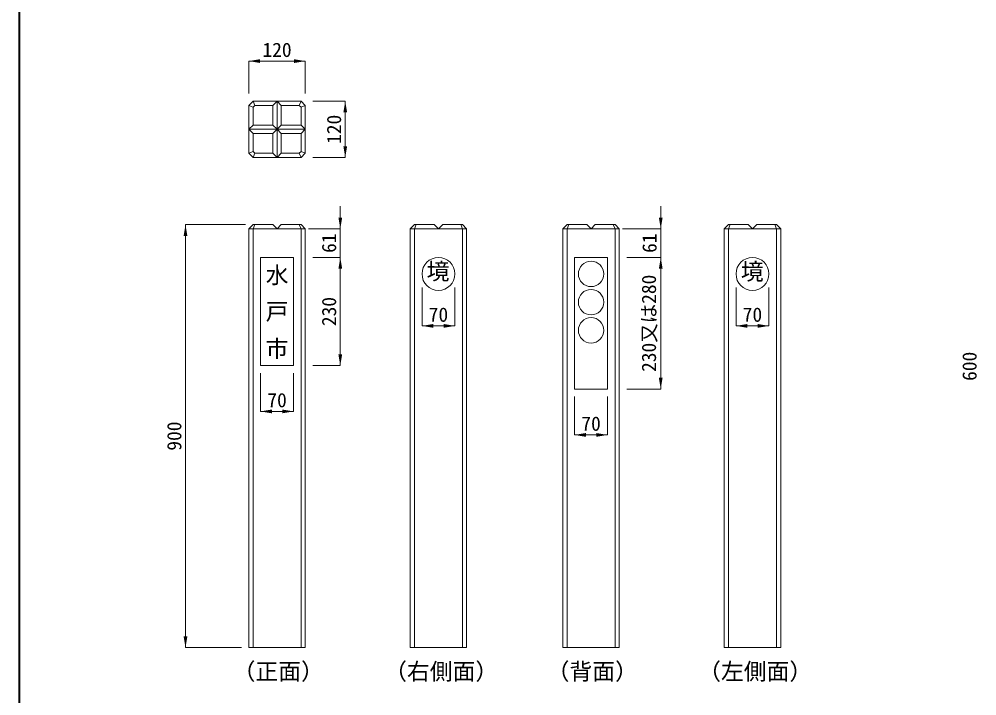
# Model space of a CAD drawing. Units: millimetres at full size, sheet at 1:20; some dimension numbers follow another scale. Extents: x -25 to 4175, y 3413 to 9353.
# Drawn here: x 375 to 2413, y 4997 to 6436 of the extents above; entities that cross this region are included whole.
import ezdxf
from ezdxf.enums import TextEntityAlignment as Align

# ---------------------------------------------------------------- set-up
doc = ezdxf.new("R2010")
doc.units = ezdxf.units.MM
doc.header["$LTSCALE"] = 20
for name, color, linetype, lineweight in [('0_2', 7, 'Continuous', 9), ('図枠', 7, 'Continuous', 5), ('寸法線', 7, 'Continuous', 9), ('本体', 7, 'Continuous', 9)]:
    doc.layers.add(name, color=color, linetype=linetype, lineweight=lineweight)
doc.layers.add('_0-0_', color=7, linetype='Continuous')
doc.styles.add('ＭＳ ゴシック', font='')
doc.styles.get('ＭＳ ゴシック').set_extended_font_data('MS Gothic')

# ---------------------------------------------------------------- blocks, each defined once
blk = doc.blocks.new('filled_arrow')
at = {"color": 0, "linetype": 'Continuous', "lineweight": -2}
blk.add_solid([(7.5, 1.25), (0, 0), (7.5, -1.25)], dxfattribs=at)

msp = doc.modelspace()

# ---------------------------------------------------------------- linework, layer by layer
at = {"layer": '図枠', "lineweight": 40}
msp.add_line((374.6, 9152.92), (374.6, 3612.92), dxfattribs=at)
at = {"layer": '寸法線'}
for p, q in [((863.48, 6347.11), (983.48, 6347.11)), ((863.48, 6278), (863.48, 6347.11)), ((983.48, 6278), (983.48, 6347.11)), ((999.48, 6262), (1068.63, 6262)), ((1068.63, 6262), (1068.63, 6142)), ((999.48, 6142), (1068.63, 6142)), ((1058.04, 5881.26), (1058.04, 6038.26)), ((1740.02, 5881.26), (1740.02, 6038.26)), ((728.6, 5099.26), (728.6, 5999.26)), ((856.48, 5999.26), (728.6, 5999.26)), ((990.48, 5990.26), (1058.04, 5990.26)), ((1658.78, 5990.26), (1740.02, 5990.26)), ((999.48, 5929.26), (1058.04, 5929.26)), ((999.48, 5929.26), (1058.04, 5929.26)), ((1058.04, 5699.26), (1058.04, 5929.26)), ((1667.78, 5929.26), (1740.02, 5929.26)), ((1667.78, 5929.26), (1740.02, 5929.26)), ((1740.02, 5649.26), (1740.02, 5929.26)), ((1231.98, 5865.21), (1231.98, 5783.73)), ((1301.98, 5865.21), (1301.98, 5783.73)), ((1900.28, 5865.21), (1900.28, 5783.73)), ((1970.27, 5865.21), (1970.27, 5783.73)), ((1231.98, 5783.73), (1301.98, 5783.73)), ((1900.28, 5783.73), (1970.27, 5783.73)), ((999.48, 5699.26), (1058.04, 5699.26)), ((888.48, 5683.26), (888.48, 5601.78)), ((958.48, 5683.26), (958.48, 5601.78)), ((1667.78, 5649.26), (1740.02, 5649.26)), ((1556.78, 5633.26), (1556.78, 5551.78)), ((1626.78, 5633.26), (1626.78, 5551.78)), ((888.48, 5601.78), (958.48, 5601.78)), ((1556.78, 5551.78), (1626.78, 5551.78)), ((847.48, 5099.26), (728.6, 5099.26))]:
    msp.add_line(p, q, dxfattribs=at)
at = {"layer": '本体', "color": 2, "lineweight": 13}
for p, q in [((863.48, 6253), (872.48, 6262)), ((872.48, 6262), (974.48, 6262)), ((974.48, 6262), (983.48, 6253)), ((863.48, 6253), (863.48, 6151)), ((983.48, 6253), (983.48, 6151)), ((872.48, 6142), (863.48, 6151)), ((974.48, 6142), (872.48, 6142)), ((983.48, 6151), (974.48, 6142)), ((863.48, 5990.26), (872.48, 5999.26)), ((914.48, 5999.26), (872.48, 5999.26)), ((914.48, 5999.26), (923.48, 5990.26)), ((923.48, 5990.26), (932.48, 5999.26)), ((974.48, 5999.26), (932.48, 5999.26)), ((983.48, 5990.26), (974.48, 5999.26)), ((1206.98, 5990.26), (1215.98, 5999.26)), ((1257.98, 5999.26), (1215.98, 5999.26)), ((1257.98, 5999.26), (1266.98, 5990.26)), ((1266.98, 5990.26), (1275.98, 5999.26)), ((1317.98, 5999.26), (1275.98, 5999.26)), ((1326.98, 5990.26), (1317.98, 5999.26)), ((1531.78, 5990.26), (1540.78, 5999.26)), ((1582.78, 5999.26), (1540.78, 5999.26)), ((1582.78, 5999.26), (1591.78, 5990.26)), ((1591.78, 5990.26), (1600.78, 5999.26)), ((1642.78, 5999.26), (1600.78, 5999.26)), ((1651.78, 5990.26), (1642.78, 5999.26)), ((1875.27, 5990.26), (1884.28, 5999.26)), ((1926.27, 5999.26), (1884.28, 5999.26)), ((1926.27, 5999.26), (1935.28, 5990.26)), ((1935.28, 5990.26), (1944.28, 5999.26)), ((1986.28, 5999.26), (1944.28, 5999.26)), ((1995.28, 5990.26), (1986.28, 5999.26)), ((863.48, 5990.26), (863.48, 5099.26)), ((983.48, 5990.26), (983.48, 5099.26)), ((1206.98, 5990.26), (1206.98, 5099.26)), ((1326.98, 5990.26), (1326.98, 5099.26)), ((1531.78, 5990.26), (1531.78, 5099.26)), ((1651.78, 5990.26), (1651.78, 5099.26)), ((1875.27, 5990.26), (1875.27, 5099.26)), ((1995.28, 5990.26), (1995.28, 5099.26)), ((983.48, 5099.26), (863.48, 5099.26)), ((1326.98, 5099.26), (1206.98, 5099.26)), ((1651.78, 5099.26), (1531.78, 5099.26)), ((1995.28, 5099.26), (1875.27, 5099.26))]:
    msp.add_line(p, q, dxfattribs=at)
at = {"layer": '本体'}
for p, q in [((876.21, 6253), (872.48, 6262)), ((923.48, 6262), (914.48, 6253)), ((923.48, 6262), (923.48, 6142)), ((923.48, 6262), (932.48, 6253)), ((970.75, 6253), (974.48, 6262)), ((872.48, 6249.27), (863.48, 6253)), ((872.48, 6249.27), (876.21, 6253)), ((872.48, 6249.27), (872.48, 6211)), ((876.21, 6253), (914.48, 6253)), ((914.48, 6211), (914.48, 6253)), ((970.75, 6253), (932.48, 6253)), ((932.48, 6211), (932.48, 6253)), ((970.75, 6253), (974.48, 6249.27)), ((974.48, 6249.27), (983.48, 6253)), ((974.48, 6249.27), (974.48, 6211)), ((863.48, 6202), (872.48, 6211)), ((863.48, 6202), (983.48, 6202)), ((863.48, 6202), (872.48, 6193)), ((914.48, 6211), (872.48, 6211)), ((923.48, 6202), (914.48, 6211)), ((923.48, 6202), (914.48, 6193)), ((923.48, 6202), (932.48, 6211)), ((923.48, 6202), (932.48, 6193)), ((932.48, 6211), (974.48, 6211)), ((983.48, 6202), (974.48, 6211)), ((983.48, 6202), (974.48, 6193)), ((872.48, 6154.73), (872.48, 6193)), ((914.48, 6193), (872.48, 6193)), ((914.48, 6193), (914.48, 6151)), ((932.48, 6193), (974.48, 6193)), ((932.48, 6193), (932.48, 6151)), ((974.48, 6154.73), (974.48, 6193)), ((872.48, 6154.73), (863.48, 6151)), ((876.21, 6151), (872.48, 6154.73)), ((876.21, 6151), (872.48, 6142)), ((876.21, 6151), (914.48, 6151)), ((923.48, 6142), (914.48, 6151)), ((923.48, 6142), (932.48, 6151)), ((970.75, 6151), (932.48, 6151)), ((974.48, 6154.73), (970.75, 6151)), ((970.75, 6151), (974.48, 6142)), ((974.48, 6154.73), (983.48, 6151)), ((872.48, 5990.26), (876.21, 5999.26)), ((974.48, 5990.26), (970.75, 5999.26)), ((1215.98, 5990.26), (1219.71, 5999.26)), ((1317.98, 5990.26), (1314.25, 5999.26)), ((1540.78, 5990.26), (1544.51, 5999.26)), ((1642.78, 5990.26), (1639.05, 5999.26)), ((1884.28, 5990.26), (1888, 5999.26)), ((1986.28, 5990.26), (1982.55, 5999.26)), ((863.48, 5990.26), (983.48, 5990.26)), ((872.48, 5990.26), (872.48, 5099.26)), ((974.48, 5990.26), (974.48, 5099.26)), ((1206.98, 5990.26), (1326.98, 5990.26)), ((1215.98, 5990.26), (1215.98, 5099.26)), ((1317.98, 5990.26), (1317.98, 5099.26)), ((1531.78, 5990.26), (1651.78, 5990.26)), ((1540.78, 5990.26), (1540.78, 5099.26)), ((1642.78, 5990.26), (1642.78, 5099.26)), ((1875.28, 5990.26), (1995.28, 5990.26)), ((1884.28, 5990.26), (1884.28, 5099.26)), ((1986.28, 5990.26), (1986.28, 5099.26))]:
    msp.add_line(p, q, dxfattribs=at)
at = {"layer": '本体', "color": 2}
for p, q in [((888.48, 5929.26), (888.48, 5699.26)), ((958.48, 5929.26), (888.48, 5929.26)), ((958.48, 5699.26), (958.48, 5929.26)), ((1626.78, 5929.26), (1556.78, 5929.26)), ((1556.78, 5929.26), (1556.78, 5649.26)), ((1626.78, 5649.26), (1626.78, 5929.26)), ((888.48, 5699.26), (958.48, 5699.26)), ((1626.78, 5649.26), (1556.78, 5649.26))]:
    msp.add_line(p, q, dxfattribs=at)
for centre, radius in [((1266.98, 5894.26), 35), ((1591.78, 5894.26), 27), ((1935.28, 5894.26), 35), ((1591.78, 5834.26), 27), ((1591.78, 5774.26), 27)]:
    msp.add_circle(centre, radius, dxfattribs=at)

# ---------------------------------------------------------------- block references
at = {"layer": '寸法線', "xscale": 3.2, "yscale": 3.2}
for p in [(863.48, 6347.11), (1231.98, 5783.73), (1900.28, 5783.73), (888.48, 5601.78), (1556.78, 5551.78)]:
    msp.add_blockref('filled_arrow', p, dxfattribs=at)
for p, rotation in [((983.48, 6347.11), 180), ((1068.63, 6262), 270), ((1068.63, 6142), 90), ((1058.04, 5990.26), 90), ((1740.02, 5990.26), 90), ((728.6, 5999.26), 270), ((1058.04, 5929.26), 270), ((1058.04, 5929.26), 270), ((1740.02, 5929.26), 270), ((1740.02, 5929.26), 270), ((1301.98, 5783.73), 180), ((1970.27, 5783.73), 180), ((1058.04, 5699.26), 90), ((1740.02, 5649.26), 90), ((958.48, 5601.78), 180), ((1626.78, 5551.78), 180), ((728.6, 5099.26), 90)]:
    msp.add_blockref('filled_arrow', p, dxfattribs=dict(at, rotation=rotation))

# ---------------------------------------------------------------- texts
at = {"layer": '0_2', "style": 'ＭＳ ゴシック'}
for s, p in [('境', (1241.78, 5871.39)), ('境', (1910.57, 5870.9)), ('（正面）', (828.88, 5020.12)), ('（右側面）', (1151.37, 5020.12)), ('（背面）', (1497.17, 5020.12)), ('（左側面）', (1819.67, 5020.12))]:
    msp.add_text(s, height=35.6, dxfattribs=at).set_placement(p, align=Align.BOTTOM_LEFT)
at = {"layer": '_0-0_', "style": 'ＭＳ ゴシック'}
for s, p in [('水', (923.48, 5891.96)), ('戸', (923.48, 5814.26)), ('市', (923.48, 5735.11))]:
    msp.add_text(s, height=35.6, dxfattribs=at).set_placement(p, align=Align.MIDDLE_CENTER)
at = {"layer": '寸法線', "style": 'ＭＳ ゴシック'}
for s, p in [('120', (923.48, 6371.11)), ('70', (1266.98, 5807.73)), ('70', (1935.27, 5807.73)), ('70', (923.48, 5625.78)), ('70', (1591.78, 5575.78))]:
    msp.add_text(s, height=30.38, dxfattribs=at).set_placement(p, align=Align.MIDDLE_CENTER)
for s, p in [('120', (1044.63, 6202)), ('61', (1034.04, 5959.76)), ('61', (1716.02, 5959.76)), ('230又は280', (1714.81, 5789.26)), ('230', (1034.04, 5814.26)), ('600', (2397.11, 5697.76)), ('900', (704.6, 5549.26))]:
    msp.add_text(s, height=30.38, rotation=90, dxfattribs=at).set_placement(p, align=Align.MIDDLE_CENTER)

doc.saveas('drawing.dxf')
